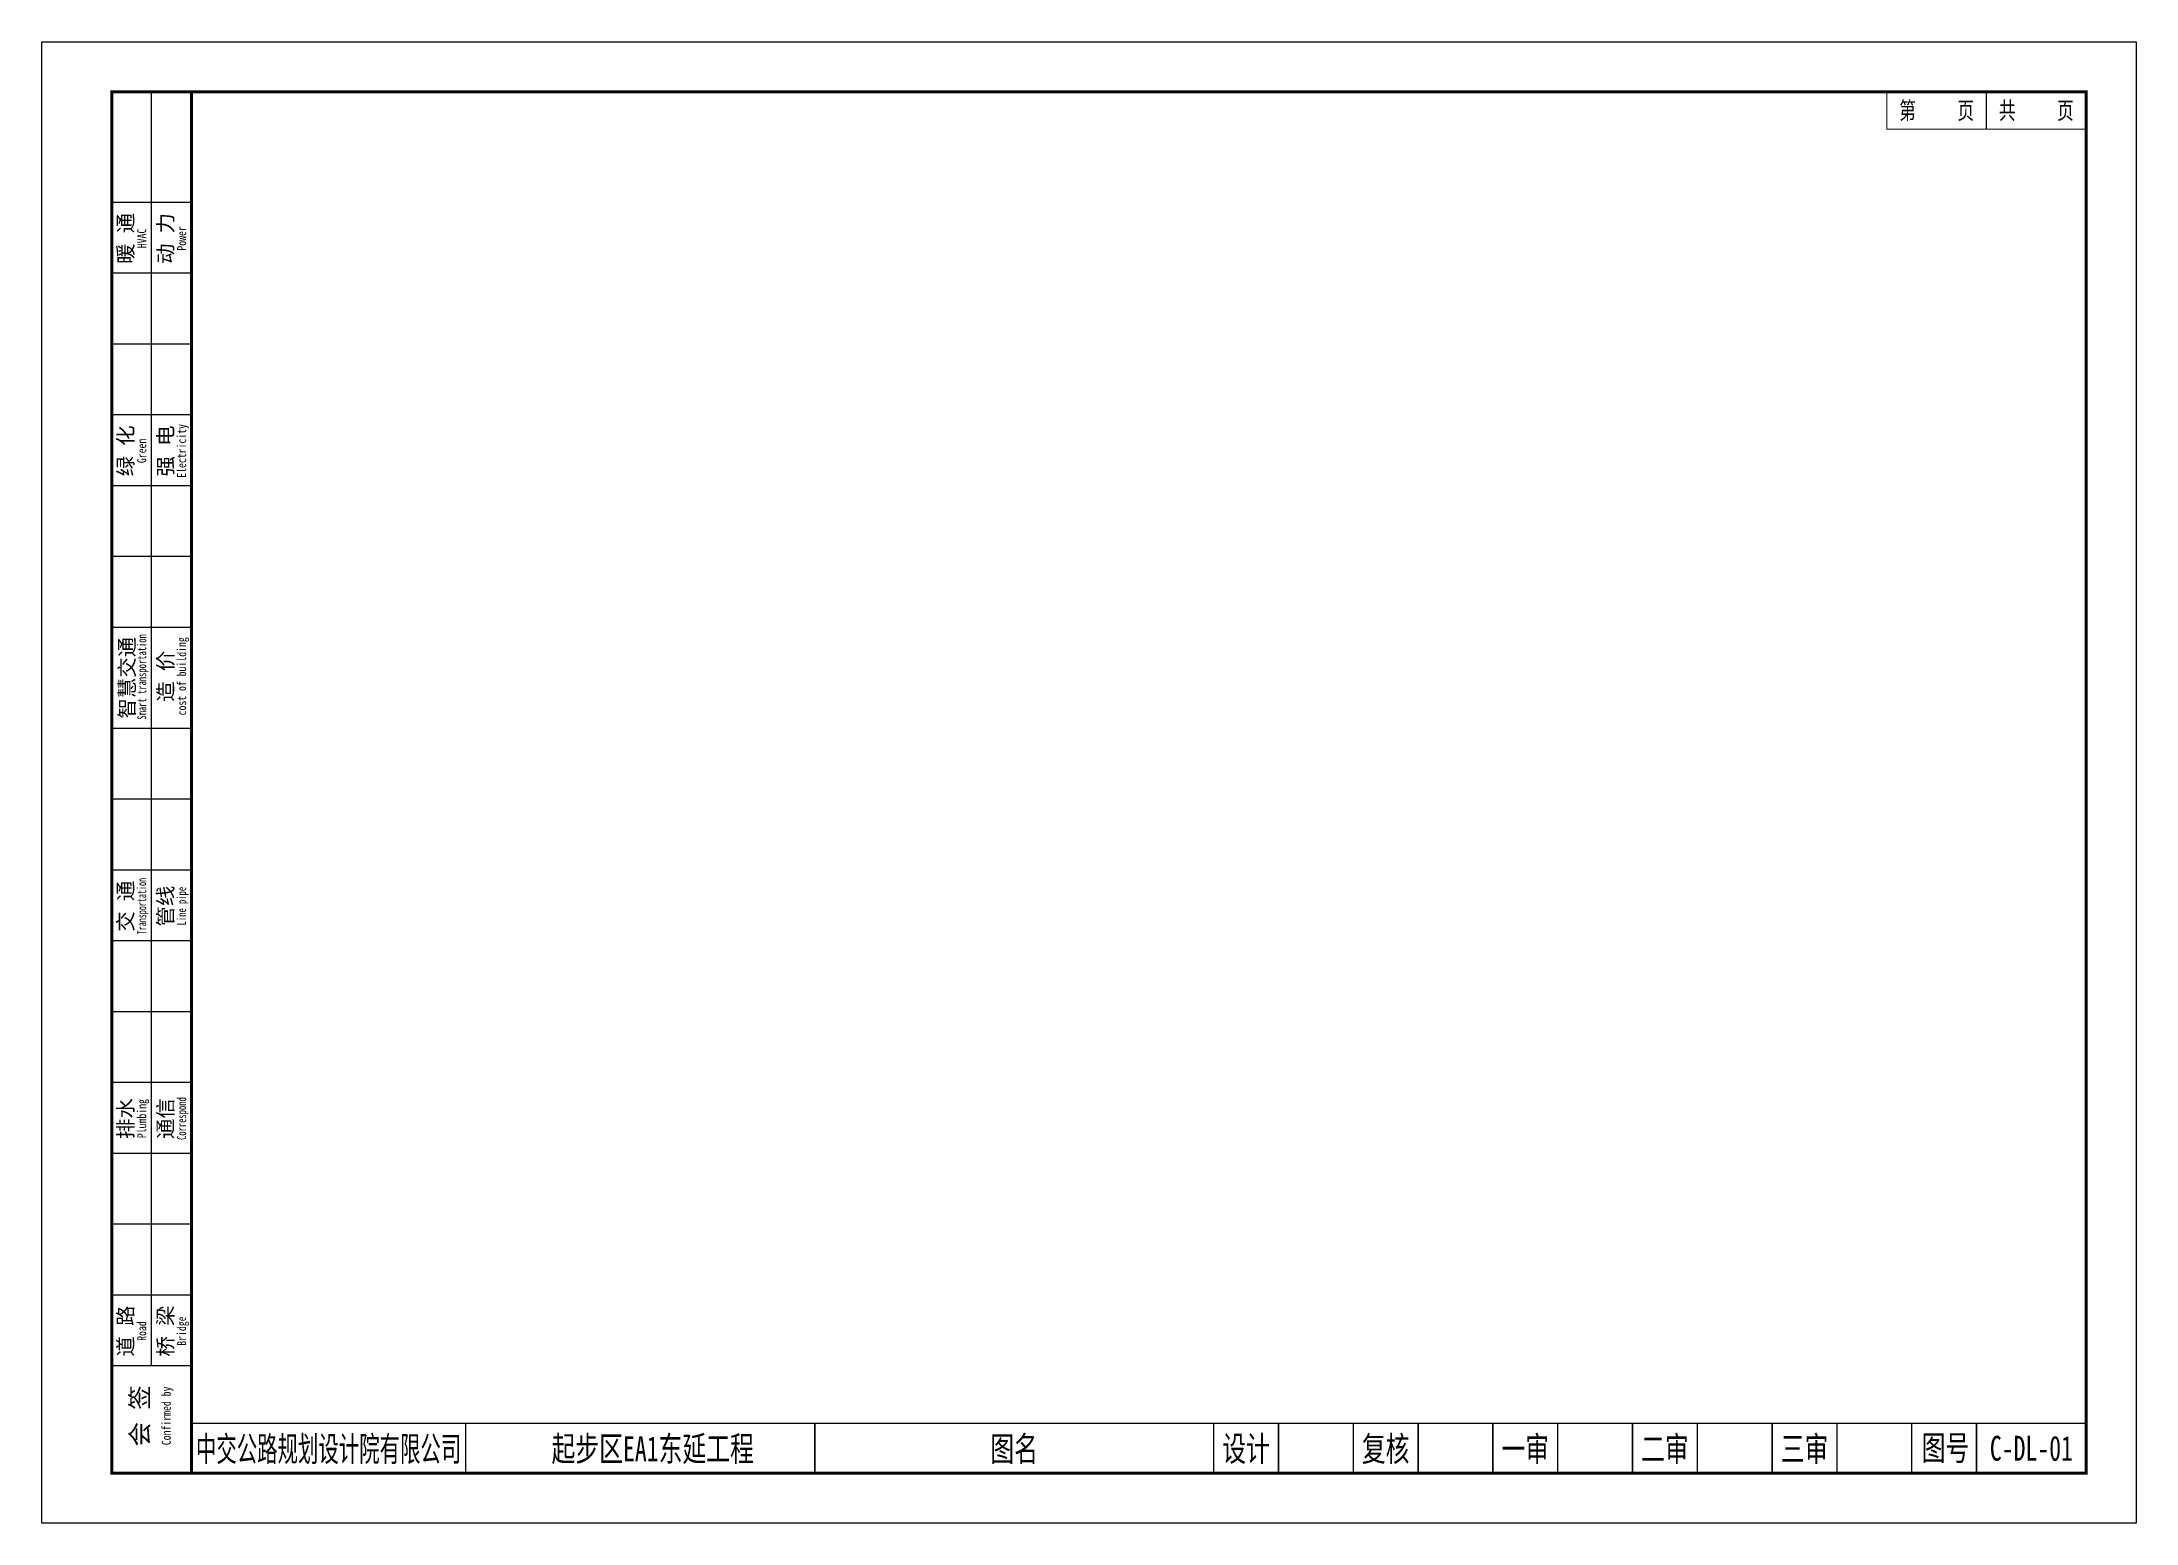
# Paper-space layout 'TK' of a CAD drawing. Header units: millimetres. Extents: x -220 to 200, y -150 to 147.
import ezdxf
from ezdxf.enums import TextEntityAlignment as Align

# ---------------------------------------------------------------- set-up
doc = ezdxf.new("R2010")
doc.units = ezdxf.units.MM
doc.layers.add('图框', color=7, linetype='Continuous')
doc.styles.add('NJ3B', font='', dxfattribs={"width": 0.7})
doc.styles.add('TKZ2_tjkts.shx', font='simfang.ttf')
doc.styles.get('NJ3B').set_extended_font_data('FangSong_GB2312')

# ---------------------------------------------------------------- blocks, each defined once
blk = doc.blocks.new('TK')
blk.add_lwpolyline([(0, 297), (420, 297), (420, 0), (0, 0)], close=True)
at = {"layer": '图框'}
for p, q in [((22, 31.6), (22, 287)), ((14, 264.87), (30, 264.87)), ((14, 250.67), (30, 250.67)), ((14, 236.47), (30, 236.47)), ((14, 222.27), (30, 222.27)), ((14, 208.07), (30, 208.07)), ((14, 193.87), (30, 193.87)), ((14, 193.87), (30, 193.87)), ((14, 179.67), (30, 179.67)), ((14, 159.4), (30, 159.4)), ((14, 145.2), (30, 145.2)), ((14, 131), (30, 131)), ((14, 116.8), (30, 116.8)), ((14, 102.6), (30, 102.6)), ((14, 88.4), (30, 88.4)), ((14, 74.2), (30, 74.2)), ((14, 60), (30, 60)), ((14, 45.8), (30, 45.8)), ((14, 31.6), (30, 31.6))]:
    blk.add_line(p, q, dxfattribs=at)
at = {"layer": '图框', "const_width": 0.6}
blk.add_lwpolyline([(30, 10), (14, 10), (14, 287), (30, 287)], dxfattribs=at)
blk.add_lwpolyline([(30, 10), (30, 287), (410, 287), (410, 10)], close=True, dxfattribs=at)
at = {"layer": '图框', "color": 7}
for points, const_width in [([(370, 287), (370, 279.5), (410, 279.5)], 0.25), ([(30, 20), (410, 20)], 0.3), ([(85, 20), (85, 10)], 0.3), ([(155, 20), (155, 10)], 0.3), ([(235, 20), (235, 10)], 0.3), ([(248, 20), (248, 10)], 0.3), ([(263, 20), (263, 10)], 0.3), ([(276, 20), (276, 10)], 0.3), ([(291, 20), (291, 10)], 0.3), ([(291, 20), (291, 10)], 0.3), ([(304, 20), (304, 10)], 0.3), ([(319, 20), (319, 10)], 0.3), ([(332, 20), (332, 10)], 0.3), ([(347, 20), (347, 10)], 0.3), ([(360, 20), (360, 10)], 0.3), ([(375, 20), (375, 10)], 0.3), ([(388, 20), (388, 10)], 0.3)]:
    blk.add_lwpolyline(points, dxfattribs=dict(at, const_width=const_width))
at = {"layer": '图框'}
blk.add_lwpolyline([(390, 279.5), (390, 287)], dxfattribs=at)
at = {"layer": '图框', "style": 'NJ3B', "width": 0.7}
for s, p in [('第     页', (380, 283.25)), ('共     页', (400, 283.25))]:
    blk.add_text(s, height=3.5, dxfattribs=at).set_placement(p, align=Align.MIDDLE_CENTER)
at = {"layer": '图框', "style": 'TKZ2_tjkts.shx'}
for s, height, p in [('暖 通', 3, (16.79, 257.59)), ('动 力', 3, (24.79, 257.59)), ('绿 化', 3, (16.79, 214.99)), ('强 电', 3, (24.79, 214.99)), ('智慧交通', 3, (17.07, 169.51)), ('造 价', 3, (24.79, 169.79)), ('交 通', 3, (16.79, 123.71)), ('管线', 3, (24.79, 123.71)), ('排水', 3, (16.79, 81.11)), ('通信', 3, (24.79, 81.11)), ('道 路', 3, (16.79, 38.51)), ('桥 梁', 3, (24.79, 38.51)), ('会 签', 3.6, (19.62, 21.5))]:
    blk.add_text(s, height=height, rotation=90, dxfattribs=at).set_placement(p, align=Align.MIDDLE_CENTER)
for s, width, p in [('HVAC', 0.8, (20.02, 257.59)), ('Power', 0.8, (28.02, 257.59)), ('Electricity', 0.8, (28.02, 214.99)), ('Green', 0.8, (20.02, 214.99)), ('Smart transportation', 0.7, (20.02, 169.67)), ('cost of building', 0.8, (28.02, 169.79)), ('Transportation', 0.6, (20.02, 123.71)), ('Line pipe', 0.7, (28.02, 123.71)), ('Plumbing', 0.8, (20.02, 81.11)), ('Correspond', 0.7, (28.02, 81.11)), ('Road', 0.8, (20.02, 38.51)), ('Bridge', 0.8, (28.02, 38.51)), ('Confirmed by', 0.8, (24.95, 21.5))]:
    blk.add_text(s, height=1.8, rotation=90, dxfattribs=dict(at, width=width)).set_placement(p, align=Align.MIDDLE_CENTER)
at = {"layer": '图框', "color": 7, "style": 'NJ3B'}
for s, width, p in [('中交公路规划设计院有限公司', 0.6, (57.5, 15)), ('图名', 0.7, (195, 15)), ('设计', 0.7, (241.5, 15)), ('复核', 0.7, (269.5, 15)), ('一审', 0.7, (297.5, 15)), ('二审', 0.7, (325.5, 15)), ('三审', 0.7, (353.5, 15)), ('图号', 0.7, (381.78, 15.03)), ('C-DL-01', 0.7, (399, 15))]:
    blk.add_text(s, height=5, dxfattribs=dict(at, width=width)).set_placement(p, align=Align.MIDDLE)
at = {"layer": '图框', "style": 'NJ3B', "width": 0.7}
blk.add_text('起步区EA1东延工程', height=5, dxfattribs=at).set_placement((122.5, 15), align=Align.MIDDLE)

psp = doc.layouts.new('TK')

# ---------------------------------------------------------------- block references
psp.add_blockref('TK', (-220, -149.75))

doc.saveas('drawing.dxf')
